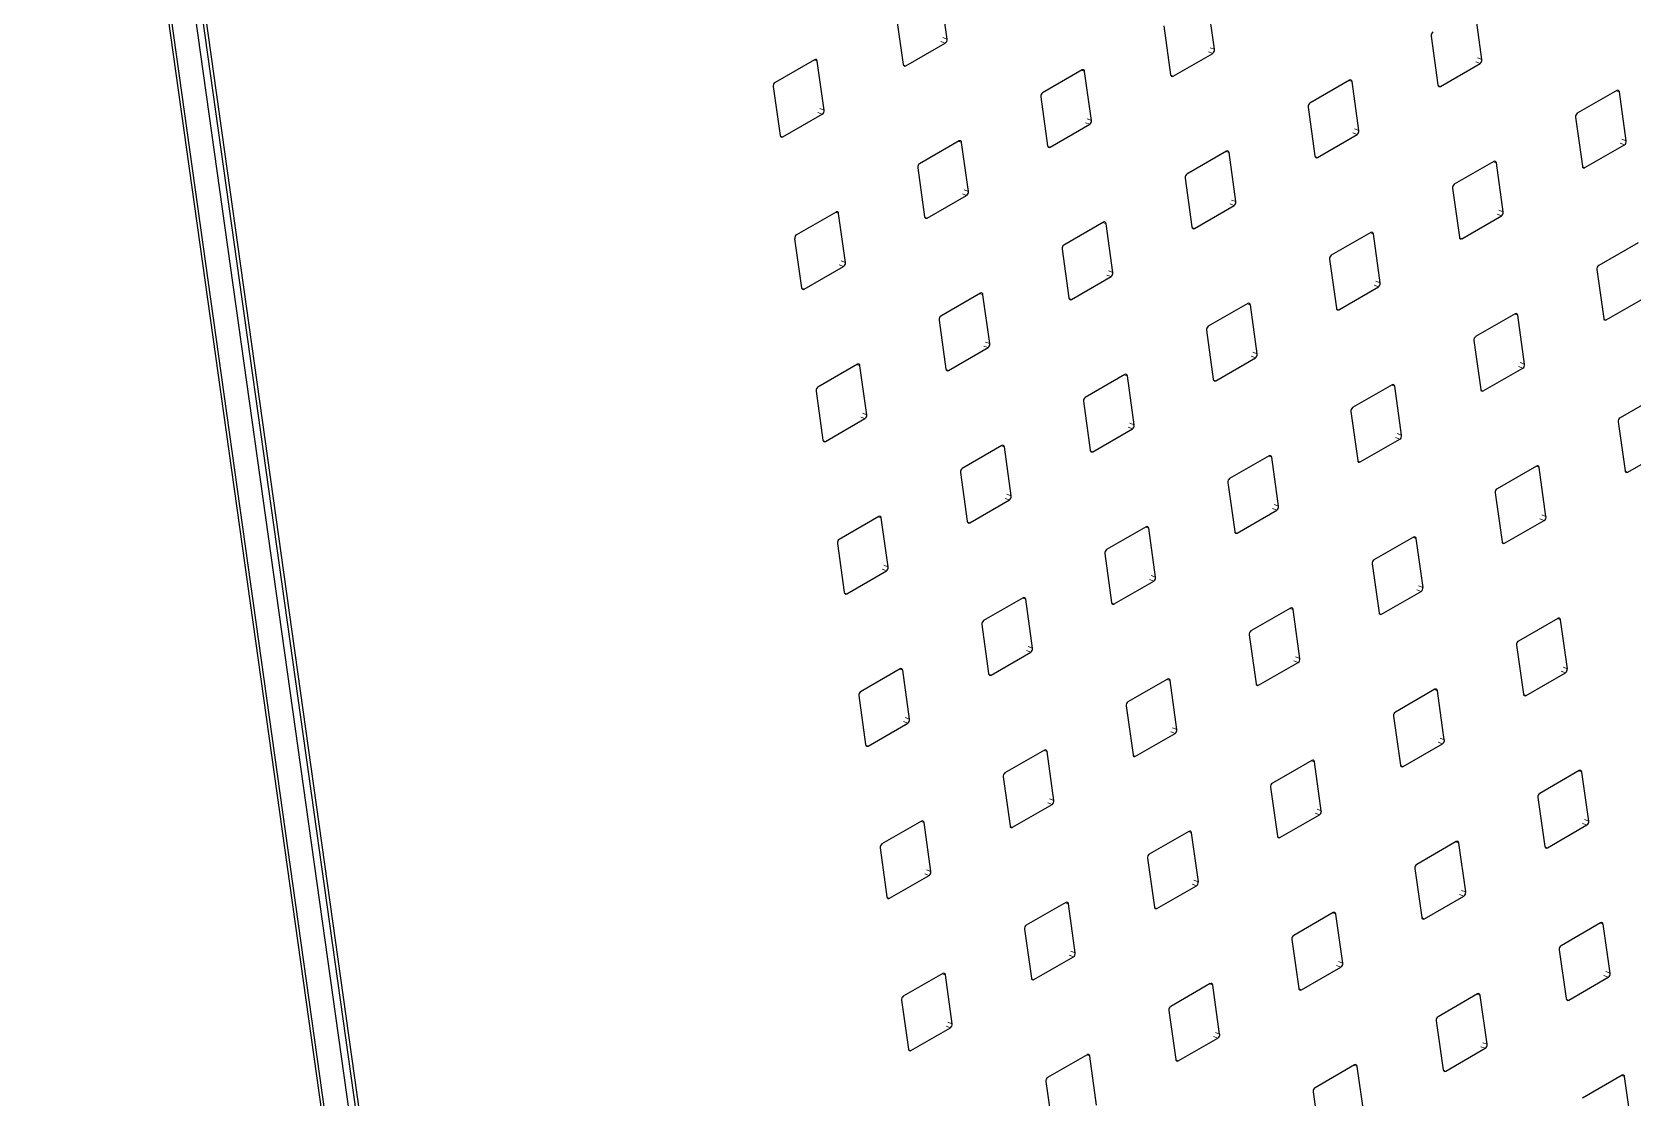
# Model space of a CAD drawing. Header units: millimetres. Extents: x -218071 to -203542, y 15363 to 51382.
# Drawn here: x -217001.24 to -216975.48, y 51013.95 to 51031.1 of the extents above; entities that cross this region are included whole.
import ezdxf

# ---------------------------------------------------------------- set-up
doc = ezdxf.new("R2010")
doc.units = ezdxf.units.MM
doc.header["$LTSCALE"] = 4
doc.layers.add('TPF-EQUIPEMENT', color=7, linetype='Continuous')

msp = doc.modelspace()

# ---------------------------------------------------------------- linework, layer by layer
at = {"layer": 'TPF-EQUIPEMENT', "color": 7, "linetype": 'Continuous', "lineweight": 25}
for p, q in [((-217000.732, 51047.299), (-216991.806, 50983.683)), ((-217000.677, 51047.26), (-216991.755, 50983.676)), ((-217001.204, 51047.053), (-216992.277, 50983.437)), ((-217000.838, 51047.238), (-216991.912, 50983.622)), ((-217001.235, 51046.933), (-216992.314, 50983.35)), ((-216986.507, 51030.984), (-216986.618, 51031.772)), ((-216982.204, 51030.82), (-216982.314, 51031.607)), ((-216987.325, 51031.364), (-216987.214, 51030.576)), ((-216977.9, 51030.655), (-216978.011, 51031.442)), ((-216983.021, 51031.199), (-216982.911, 51030.411)), ((-216978.718, 51031.034), (-216978.607, 51030.247)), ((-216987.173, 51030.553), (-216986.536, 51030.92)), ((-216988.639, 51030.653), (-216989.276, 51030.285)), ((-216988.487, 51029.842), (-216988.598, 51030.629)), ((-216982.869, 51030.388), (-216982.233, 51030.755)), ((-216978.566, 51030.223), (-216977.929, 51030.591)), ((-216984.336, 51030.488), (-216984.972, 51030.121)), ((-216984.184, 51029.677), (-216984.294, 51030.464)), ((-216980.032, 51030.323), (-216980.668, 51029.956)), ((-216979.88, 51029.512), (-216979.99, 51030.3)), ((-216989.305, 51030.221), (-216989.194, 51029.434)), ((-216985.001, 51030.056), (-216984.891, 51029.269)), ((-216975.728, 51030.158), (-216976.365, 51029.791)), ((-216975.576, 51029.347), (-216975.687, 51030.135)), ((-216989.153, 51029.41), (-216988.516, 51029.778)), ((-216980.698, 51029.891), (-216980.587, 51029.104)), ((-216984.849, 51029.245), (-216984.213, 51029.613)), ((-216976.394, 51029.727), (-216976.283, 51028.939)), ((-216986.315, 51029.345), (-216986.952, 51028.978)), ((-216986.163, 51028.534), (-216986.274, 51029.322)), ((-216980.546, 51029.081), (-216979.909, 51029.448)), ((-216976.242, 51028.916), (-216975.606, 51029.283)), ((-216982.012, 51029.18), (-216982.648, 51028.813)), ((-216981.86, 51028.369), (-216981.97, 51029.157)), ((-216977.708, 51029.015), (-216978.345, 51028.648)), ((-216977.556, 51028.204), (-216977.667, 51028.992)), ((-216986.981, 51028.914), (-216986.871, 51028.126)), ((-216982.677, 51028.749), (-216982.567, 51027.961)), ((-216986.829, 51028.103), (-216986.193, 51028.47)), ((-216978.374, 51028.584), (-216978.263, 51027.796)), ((-216988.295, 51028.202), (-216988.932, 51027.835)), ((-216982.525, 51027.938), (-216981.889, 51028.305)), ((-216988.143, 51027.392), (-216988.254, 51028.179)), ((-216983.992, 51028.038), (-216984.628, 51027.67)), ((-216983.84, 51027.227), (-216983.95, 51028.014)), ((-216978.222, 51027.773), (-216977.585, 51028.14)), ((-216988.961, 51027.771), (-216988.85, 51026.983)), ((-216979.688, 51027.873), (-216980.325, 51027.505)), ((-216979.536, 51027.062), (-216979.647, 51027.849)), ((-216975.385, 51027.708), (-216976.021, 51027.34)), ((-216984.657, 51027.606), (-216984.547, 51026.819)), ((-216980.354, 51027.441), (-216980.243, 51026.654)), ((-216988.809, 51026.96), (-216988.173, 51027.327)), ((-216984.505, 51026.795), (-216983.869, 51027.162)), ((-216976.05, 51027.276), (-216975.94, 51026.489)), ((-216980.202, 51026.63), (-216979.565, 51026.998)), ((-216985.972, 51026.895), (-216986.608, 51026.528)), ((-216985.82, 51026.084), (-216985.93, 51026.872)), ((-216981.668, 51026.73), (-216982.304, 51026.363)), ((-216981.516, 51025.919), (-216981.627, 51026.707)), ((-216975.898, 51026.465), (-216975.262, 51026.833)), ((-216986.637, 51026.463), (-216986.527, 51025.676)), ((-216977.364, 51026.565), (-216978.001, 51026.198)), ((-216977.212, 51025.754), (-216977.323, 51026.542)), ((-216982.334, 51026.299), (-216982.223, 51025.511)), ((-216978.03, 51026.134), (-216977.92, 51025.346)), ((-216986.485, 51025.652), (-216985.849, 51026.02)), ((-216987.952, 51025.752), (-216988.588, 51025.385)), ((-216987.8, 51024.941), (-216987.91, 51025.729)), ((-216982.182, 51025.488), (-216981.545, 51025.855)), ((-216977.878, 51025.323), (-216977.242, 51025.69)), ((-216983.648, 51025.587), (-216984.284, 51025.22)), ((-216983.496, 51024.776), (-216983.606, 51025.564)), ((-216979.344, 51025.422), (-216979.981, 51025.055)), ((-216979.192, 51024.611), (-216979.303, 51025.399)), ((-216988.617, 51025.321), (-216988.507, 51024.533)), ((-216984.314, 51025.156), (-216984.203, 51024.368)), ((-216975.041, 51025.257), (-216975.677, 51024.89)), ((-216988.465, 51024.51), (-216987.829, 51024.877)), ((-216980.01, 51024.991), (-216979.899, 51024.203)), ((-216984.162, 51024.345), (-216983.525, 51024.712)), ((-216975.706, 51024.826), (-216975.596, 51024.038)), ((-216985.628, 51024.445), (-216986.264, 51024.077)), ((-216985.476, 51023.634), (-216985.586, 51024.421)), ((-216979.858, 51024.18), (-216979.222, 51024.547)), ((-216975.554, 51024.015), (-216974.918, 51024.382)), ((-216981.324, 51024.28), (-216981.961, 51023.912)), ((-216981.172, 51023.469), (-216981.283, 51024.256)), ((-216977.021, 51024.115), (-216977.657, 51023.747)), ((-216976.869, 51023.304), (-216976.979, 51024.091)), ((-216986.293, 51024.013), (-216986.183, 51023.226)), ((-216981.99, 51023.848), (-216981.879, 51023.061)), ((-216986.141, 51023.202), (-216985.505, 51023.569)), ((-216977.686, 51023.683), (-216977.576, 51022.896)), ((-216987.608, 51023.302), (-216988.244, 51022.935)), ((-216981.838, 51023.037), (-216981.201, 51023.405)), ((-216987.456, 51022.491), (-216987.566, 51023.279)), ((-216983.304, 51023.137), (-216983.94, 51022.77)), ((-216983.152, 51022.326), (-216983.263, 51023.114)), ((-216977.534, 51022.872), (-216976.898, 51023.24)), ((-216988.273, 51022.87), (-216988.163, 51022.083)), ((-216979, 51022.972), (-216979.637, 51022.605)), ((-216978.848, 51022.161), (-216978.959, 51022.949)), ((-216983.97, 51022.706), (-216983.859, 51021.918)), ((-216979.666, 51022.541), (-216979.556, 51021.753)), ((-216988.121, 51022.059), (-216987.485, 51022.427)), ((-216983.818, 51021.895), (-216983.181, 51022.262)), ((-216979.514, 51021.73), (-216978.878, 51022.097)), ((-216985.284, 51021.994), (-216985.92, 51021.627)), ((-216985.132, 51021.183), (-216985.243, 51021.971)), ((-216980.98, 51021.829), (-216981.617, 51021.462)), ((-216980.828, 51021.018), (-216980.939, 51021.806)), ((-216985.95, 51021.563), (-216985.839, 51020.775)), ((-216976.677, 51021.664), (-216977.313, 51021.297)), ((-216976.525, 51020.854), (-216976.635, 51021.641)), ((-216981.646, 51021.398), (-216981.535, 51020.61)), ((-216985.798, 51020.752), (-216985.161, 51021.119)), ((-216977.342, 51021.233), (-216977.232, 51020.445)), ((-216987.264, 51020.852), (-216987.9, 51020.484)), ((-216987.112, 51020.041), (-216987.222, 51020.828)), ((-216981.494, 51020.587), (-216980.858, 51020.954)), ((-216977.19, 51020.422), (-216976.554, 51020.789)), ((-216982.96, 51020.687), (-216983.597, 51020.319)), ((-216982.808, 51019.876), (-216982.919, 51020.663)), ((-216978.657, 51020.522), (-216979.293, 51020.155)), ((-216978.505, 51019.711), (-216978.615, 51020.498)), ((-216987.93, 51020.42), (-216987.819, 51019.633)), ((-216983.626, 51020.255), (-216983.515, 51019.468)), ((-216987.778, 51019.609), (-216987.141, 51019.977)), ((-216979.322, 51020.09), (-216979.212, 51019.303)), ((-216983.474, 51019.444), (-216982.838, 51019.812)), ((-216984.94, 51019.544), (-216985.577, 51019.177)), ((-216984.788, 51018.733), (-216984.899, 51019.521)), ((-216979.17, 51019.279), (-216978.534, 51019.647)), ((-216980.637, 51019.379), (-216981.273, 51019.012)), ((-216980.485, 51018.568), (-216980.595, 51019.356)), ((-216976.333, 51019.214), (-216976.969, 51018.847)), ((-216976.181, 51018.403), (-216976.291, 51019.191)), ((-216985.606, 51019.113), (-216985.495, 51018.325)), ((-216981.302, 51018.948), (-216981.192, 51018.16)), ((-216985.454, 51018.302), (-216984.817, 51018.669)), ((-216976.999, 51018.783), (-216976.888, 51017.995)), ((-216981.15, 51018.137), (-216980.514, 51018.504)), ((-216986.92, 51018.401), (-216987.556, 51018.034)), ((-216986.768, 51017.59), (-216986.879, 51018.378)), ((-216982.616, 51018.236), (-216983.253, 51017.869)), ((-216982.464, 51017.425), (-216982.575, 51018.213)), ((-216976.847, 51017.972), (-216976.21, 51018.339)), ((-216987.586, 51017.97), (-216987.475, 51017.182)), ((-216978.313, 51018.072), (-216978.949, 51017.704)), ((-216978.161, 51017.261), (-216978.271, 51018.048)), ((-216983.282, 51017.805), (-216983.172, 51017.017)), ((-216978.978, 51017.64), (-216978.868, 51016.852)), ((-216987.434, 51017.159), (-216986.797, 51017.526)), ((-216983.13, 51016.994), (-216982.494, 51017.361)), ((-216978.826, 51016.829), (-216978.19, 51017.196)), ((-216984.596, 51017.094), (-216985.233, 51016.726)), ((-216984.444, 51016.283), (-216984.555, 51017.07)), ((-216980.293, 51016.929), (-216980.929, 51016.562)), ((-216980.141, 51016.118), (-216980.251, 51016.905)), ((-216985.262, 51016.662), (-216985.151, 51015.875)), ((-216975.989, 51016.764), (-216976.626, 51016.397)), ((-216975.837, 51015.953), (-216975.948, 51016.741)), ((-216980.958, 51016.497), (-216980.848, 51015.71)), ((-216985.11, 51015.851), (-216984.474, 51016.219)), ((-216976.655, 51016.332), (-216976.544, 51015.545)), ((-216986.576, 51015.951), (-216987.213, 51015.584)), ((-216986.424, 51015.14), (-216986.535, 51015.928)), ((-216980.806, 51015.686), (-216980.17, 51016.054)), ((-216976.503, 51015.522), (-216975.866, 51015.889)), ((-216982.273, 51015.786), (-216982.909, 51015.419)), ((-216982.121, 51014.975), (-216982.231, 51015.763)), ((-216977.969, 51015.621), (-216978.605, 51015.254)), ((-216977.817, 51014.81), (-216977.928, 51015.598)), ((-216987.242, 51015.52), (-216987.131, 51014.732)), ((-216982.938, 51015.355), (-216982.828, 51014.567)), ((-216987.09, 51014.709), (-216986.453, 51015.076)), ((-216978.635, 51015.19), (-216978.524, 51014.402)), ((-216982.786, 51014.544), (-216982.15, 51014.911)), ((-216984.253, 51014.643), (-216984.889, 51014.276)), ((-216984.101, 51013.833), (-216984.211, 51014.62)), ((-216978.483, 51014.379), (-216977.846, 51014.746)), ((-216979.949, 51014.479), (-216980.585, 51014.111)), ((-216979.797, 51013.668), (-216979.907, 51014.455)), ((-216975.645, 51014.314), (-216976.282, 51013.946)), ((-216975.493, 51013.503), (-216975.604, 51014.29)), ((-216984.918, 51014.212), (-216984.808, 51013.424)), ((-216980.615, 51014.047), (-216980.504, 51013.259))]:
    msp.add_line(p, q, dxfattribs=at)
at = {"layer": 'TPF-EQUIPEMENT', "color": 8, "linetype": 'Continuous', "lineweight": 18}
for p, q in [((-216986.606, 51030.946), (-216986.536, 51030.92)), ((-216986.577, 51031.011), (-216986.507, 51030.984)), ((-216982.302, 51030.781), (-216982.233, 51030.755)), ((-216982.273, 51030.846), (-216982.204, 51030.82)), ((-216988.647, 51030.648), (-216988.598, 51030.629)), ((-216987.212, 51030.568), (-216987.173, 51030.553)), ((-216977.999, 51030.617), (-216977.929, 51030.591)), ((-216977.97, 51030.681), (-216977.9, 51030.655)), ((-216984.344, 51030.483), (-216984.294, 51030.464)), ((-216982.909, 51030.403), (-216982.869, 51030.388)), ((-216980.04, 51030.318), (-216979.99, 51030.3)), ((-216978.605, 51030.238), (-216978.566, 51030.223)), ((-216975.737, 51030.153), (-216975.687, 51030.135)), ((-216988.586, 51029.804), (-216988.516, 51029.778)), ((-216988.557, 51029.868), (-216988.487, 51029.842)), ((-216984.282, 51029.639), (-216984.213, 51029.613)), ((-216984.253, 51029.703), (-216984.184, 51029.677)), ((-216979.95, 51029.538), (-216979.88, 51029.512)), ((-216989.192, 51029.425), (-216989.153, 51029.41)), ((-216986.324, 51029.34), (-216986.274, 51029.322)), ((-216984.889, 51029.26), (-216984.849, 51029.245)), ((-216979.979, 51029.474), (-216979.909, 51029.448)), ((-216975.675, 51029.309), (-216975.606, 51029.283)), ((-216975.646, 51029.373), (-216975.576, 51029.347)), ((-216982.02, 51029.175), (-216981.97, 51029.157)), ((-216980.585, 51029.095), (-216980.546, 51029.081)), ((-216977.716, 51029.011), (-216977.667, 51028.992)), ((-216976.281, 51028.93), (-216976.242, 51028.916)), ((-216986.262, 51028.496), (-216986.193, 51028.47)), ((-216986.233, 51028.56), (-216986.163, 51028.534)), ((-216988.304, 51028.198), (-216988.254, 51028.179)), ((-216981.959, 51028.331), (-216981.889, 51028.305)), ((-216981.929, 51028.395), (-216981.86, 51028.369)), ((-216977.626, 51028.23), (-216977.556, 51028.204)), ((-216986.868, 51028.117), (-216986.829, 51028.103)), ((-216984, 51028.033), (-216983.95, 51028.014)), ((-216982.565, 51027.953), (-216982.525, 51027.938)), ((-216977.655, 51028.166), (-216977.585, 51028.14)), ((-216979.696, 51027.868), (-216979.647, 51027.849)), ((-216978.261, 51027.788), (-216978.222, 51027.773)), ((-216988.213, 51027.418), (-216988.143, 51027.392)), ((-216988.242, 51027.353), (-216988.173, 51027.327)), ((-216983.939, 51027.188), (-216983.869, 51027.162)), ((-216983.909, 51027.253), (-216983.84, 51027.227)), ((-216988.848, 51026.975), (-216988.809, 51026.96)), ((-216979.635, 51027.024), (-216979.565, 51026.998)), ((-216979.606, 51027.088), (-216979.536, 51027.062)), ((-216985.98, 51026.89), (-216985.93, 51026.872)), ((-216984.545, 51026.81), (-216984.505, 51026.795)), ((-216981.676, 51026.725), (-216981.627, 51026.707)), ((-216980.241, 51026.645), (-216980.202, 51026.63)), ((-216977.373, 51026.56), (-216977.323, 51026.542)), ((-216975.938, 51026.48), (-216975.898, 51026.465)), ((-216985.918, 51026.046), (-216985.849, 51026.02)), ((-216985.889, 51026.11), (-216985.82, 51026.084)), ((-216981.615, 51025.881), (-216981.545, 51025.855)), ((-216981.586, 51025.945), (-216981.516, 51025.919)), ((-216987.96, 51025.747), (-216987.91, 51025.729)), ((-216986.525, 51025.667), (-216986.485, 51025.652)), ((-216977.311, 51025.716), (-216977.242, 51025.69)), ((-216977.282, 51025.78), (-216977.212, 51025.754)), ((-216983.656, 51025.583), (-216983.606, 51025.564)), ((-216982.221, 51025.502), (-216982.182, 51025.488)), ((-216979.353, 51025.418), (-216979.303, 51025.399)), ((-216977.917, 51025.337), (-216977.878, 51025.323)), ((-216987.898, 51024.903), (-216987.829, 51024.877)), ((-216987.869, 51024.967), (-216987.8, 51024.941)), ((-216983.595, 51024.738), (-216983.525, 51024.712)), ((-216983.566, 51024.802), (-216983.496, 51024.776)), ((-216979.262, 51024.637), (-216979.192, 51024.611)), ((-216988.505, 51024.525), (-216988.465, 51024.51)), ((-216985.636, 51024.44), (-216985.586, 51024.421)), ((-216984.201, 51024.36), (-216984.162, 51024.345)), ((-216979.291, 51024.573), (-216979.222, 51024.547)), ((-216981.332, 51024.275), (-216981.283, 51024.256)), ((-216979.897, 51024.195), (-216979.858, 51024.18)), ((-216977.029, 51024.11), (-216976.979, 51024.091)), ((-216975.594, 51024.03), (-216975.554, 51024.015)), ((-216985.575, 51023.595), (-216985.505, 51023.569)), ((-216985.545, 51023.66), (-216985.476, 51023.634)), ((-216987.616, 51023.297), (-216987.566, 51023.279)), ((-216981.271, 51023.431), (-216981.201, 51023.405)), ((-216981.242, 51023.495), (-216981.172, 51023.469)), ((-216976.938, 51023.33), (-216976.869, 51023.304)), ((-216986.181, 51023.217), (-216986.141, 51023.202)), ((-216983.312, 51023.132), (-216983.263, 51023.114)), ((-216981.877, 51023.052), (-216981.838, 51023.037)), ((-216976.967, 51023.266), (-216976.898, 51023.24)), ((-216979.009, 51022.967), (-216978.959, 51022.949)), ((-216977.574, 51022.887), (-216977.534, 51022.872)), ((-216987.555, 51022.453), (-216987.485, 51022.427)), ((-216987.525, 51022.517), (-216987.456, 51022.491)), ((-216983.251, 51022.288), (-216983.181, 51022.262)), ((-216983.222, 51022.352), (-216983.152, 51022.326)), ((-216988.161, 51022.074), (-216988.121, 51022.059)), ((-216978.947, 51022.123), (-216978.878, 51022.097)), ((-216978.918, 51022.187), (-216978.848, 51022.161)), ((-216985.292, 51021.99), (-216985.243, 51021.971)), ((-216983.857, 51021.909), (-216983.818, 51021.895)), ((-216980.989, 51021.825), (-216980.939, 51021.806)), ((-216979.554, 51021.744), (-216979.514, 51021.73)), ((-216976.685, 51021.66), (-216976.635, 51021.641)), ((-216985.231, 51021.145), (-216985.161, 51021.119)), ((-216985.202, 51021.209), (-216985.132, 51021.183)), ((-216980.927, 51020.98), (-216980.858, 51020.954)), ((-216980.898, 51021.044), (-216980.828, 51021.018)), ((-216987.272, 51020.847), (-216987.222, 51020.828)), ((-216985.837, 51020.767), (-216985.798, 51020.752)), ((-216976.624, 51020.815), (-216976.554, 51020.789)), ((-216976.594, 51020.88), (-216976.525, 51020.854)), ((-216982.969, 51020.682), (-216982.919, 51020.663)), ((-216981.533, 51020.602), (-216981.494, 51020.587)), ((-216978.665, 51020.517), (-216978.615, 51020.498)), ((-216977.23, 51020.437), (-216977.19, 51020.422)), ((-216987.211, 51020.003), (-216987.141, 51019.977)), ((-216987.182, 51020.067), (-216987.112, 51020.041)), ((-216982.907, 51019.838), (-216982.838, 51019.812)), ((-216982.878, 51019.902), (-216982.808, 51019.876)), ((-216978.574, 51019.737), (-216978.505, 51019.711)), ((-216987.817, 51019.624), (-216987.778, 51019.609)), ((-216984.948, 51019.539), (-216984.899, 51019.521)), ((-216983.513, 51019.459), (-216983.474, 51019.444)), ((-216978.604, 51019.673), (-216978.534, 51019.647)), ((-216980.645, 51019.374), (-216980.595, 51019.356)), ((-216979.21, 51019.294), (-216979.17, 51019.279)), ((-216976.341, 51019.209), (-216976.291, 51019.191)), ((-216984.887, 51018.695), (-216984.817, 51018.669)), ((-216984.858, 51018.759), (-216984.788, 51018.733)), ((-216980.583, 51018.53), (-216980.514, 51018.504)), ((-216980.554, 51018.594), (-216980.485, 51018.568)), ((-216976.251, 51018.429), (-216976.181, 51018.403)), ((-216986.928, 51018.397), (-216986.879, 51018.378)), ((-216985.493, 51018.316), (-216985.454, 51018.302)), ((-216982.625, 51018.232), (-216982.575, 51018.213)), ((-216981.19, 51018.151), (-216981.15, 51018.137)), ((-216976.28, 51018.365), (-216976.21, 51018.339)), ((-216978.321, 51018.067), (-216978.271, 51018.048)), ((-216976.886, 51017.987), (-216976.847, 51017.972)), ((-216986.867, 51017.552), (-216986.797, 51017.526)), ((-216986.838, 51017.616), (-216986.768, 51017.59)), ((-216982.563, 51017.387), (-216982.494, 51017.361)), ((-216982.534, 51017.451), (-216982.464, 51017.425)), ((-216987.473, 51017.174), (-216987.434, 51017.159)), ((-216978.26, 51017.222), (-216978.19, 51017.196)), ((-216978.231, 51017.287), (-216978.161, 51017.261)), ((-216984.605, 51017.089), (-216984.555, 51017.07)), ((-216983.17, 51017.009), (-216983.13, 51016.994)), ((-216980.301, 51016.924), (-216980.251, 51016.905)), ((-216978.866, 51016.844), (-216978.826, 51016.829)), ((-216975.997, 51016.759), (-216975.948, 51016.741)), ((-216984.543, 51016.245), (-216984.474, 51016.219)), ((-216984.514, 51016.309), (-216984.444, 51016.283)), ((-216980.21, 51016.144), (-216980.141, 51016.118)), ((-216986.585, 51015.946), (-216986.535, 51015.928)), ((-216985.149, 51015.866), (-216985.11, 51015.851)), ((-216980.24, 51016.08), (-216980.17, 51016.054)), ((-216975.936, 51015.915), (-216975.866, 51015.889)), ((-216975.907, 51015.979), (-216975.837, 51015.953)), ((-216982.281, 51015.781), (-216982.231, 51015.763)), ((-216980.846, 51015.701), (-216980.806, 51015.686)), ((-216977.977, 51015.616), (-216977.928, 51015.598)), ((-216976.542, 51015.536), (-216976.503, 51015.522)), ((-216986.523, 51015.102), (-216986.453, 51015.076)), ((-216986.494, 51015.166), (-216986.424, 51015.14)), ((-216982.22, 51014.937), (-216982.15, 51014.911)), ((-216982.19, 51015.001), (-216982.121, 51014.975)), ((-216977.887, 51014.836), (-216977.817, 51014.81)), ((-216987.129, 51014.723), (-216987.09, 51014.709)), ((-216984.261, 51014.639), (-216984.211, 51014.62)), ((-216982.826, 51014.558), (-216982.786, 51014.544)), ((-216977.916, 51014.772), (-216977.846, 51014.746)), ((-216979.957, 51014.474), (-216979.907, 51014.455)), ((-216978.522, 51014.394), (-216978.483, 51014.379)), ((-216975.654, 51014.309), (-216975.604, 51014.29))]:
    msp.add_line(p, q, dxfattribs=at)
at = {"layer": 'TPF-EQUIPEMENT', "color": 7, "linetype": 'Continuous', "lineweight": 25}
for centre, radius, start, end in [((-216978.651, 51031.043), 0.0672, 123.9011, 187.1338), ((-216986.574, 51030.976), 0.0672, 303.9011, 7.1338), ((-216982.27, 51030.811), 0.0672, 303.9011, 7.1338), ((-216988.625, 51030.63), 0.027, 358.9775, 122.2879), ((-216987.187, 51030.576), 0.027, 178.9775, 302.2879), ((-216977.967, 51030.646), 0.0672, 303.9011, 7.1338), ((-216989.238, 51030.23), 0.0672, 123.9011, 187.1338), ((-216984.321, 51030.465), 0.027, 358.9775, 122.2879), ((-216982.884, 51030.411), 0.027, 178.9775, 302.2879), ((-216980.017, 51030.3), 0.027, 358.9775, 122.2879), ((-216984.934, 51030.065), 0.0672, 123.9011, 187.1338), ((-216978.58, 51030.246), 0.027, 178.9775, 302.2879), ((-216975.714, 51030.135), 0.027, 358.9775, 122.2879), ((-216988.554, 51029.833), 0.0672, 303.9011, 7.1338), ((-216980.631, 51029.9), 0.0672, 123.9011, 187.1338), ((-216976.327, 51029.735), 0.0672, 123.9011, 187.1338), ((-216984.25, 51029.669), 0.0672, 303.9011, 7.1338), ((-216979.947, 51029.504), 0.0672, 303.9011, 7.1338), ((-216989.167, 51029.433), 0.027, 178.9775, 302.2879), ((-216986.301, 51029.322), 0.027, 358.9775, 122.2879), ((-216984.864, 51029.268), 0.027, 178.9775, 302.2879), ((-216975.643, 51029.339), 0.0672, 303.9011, 7.1338), ((-216986.914, 51028.922), 0.0672, 123.9011, 187.1338), ((-216981.997, 51029.157), 0.027, 358.9775, 122.2879), ((-216980.56, 51029.103), 0.027, 178.9775, 302.2879), ((-216977.694, 51028.992), 0.027, 358.9775, 122.2879), ((-216982.611, 51028.757), 0.0672, 123.9011, 187.1338), ((-216976.256, 51028.938), 0.027, 178.9775, 302.2879), ((-216986.23, 51028.526), 0.0672, 303.9011, 7.1338), ((-216978.307, 51028.592), 0.0672, 123.9011, 187.1338), ((-216988.281, 51028.18), 0.027, 358.9775, 122.2879), ((-216981.927, 51028.361), 0.0672, 303.9011, 7.1338), ((-216977.623, 51028.196), 0.0672, 303.9011, 7.1338), ((-216986.843, 51028.126), 0.027, 178.9775, 302.2879), ((-216983.977, 51028.015), 0.027, 358.9775, 122.2879), ((-216982.54, 51027.961), 0.027, 178.9775, 302.2879), ((-216988.894, 51027.779), 0.0672, 123.9011, 187.1338), ((-216979.674, 51027.85), 0.027, 358.9775, 122.2879), ((-216978.236, 51027.796), 0.027, 178.9775, 302.2879), ((-216984.591, 51027.614), 0.0672, 123.9011, 187.1338), ((-216980.287, 51027.45), 0.0672, 123.9011, 187.1338), ((-216988.21, 51027.383), 0.0672, 303.9011, 7.1338), ((-216983.906, 51027.218), 0.0672, 303.9011, 7.1338), ((-216975.983, 51027.285), 0.0672, 123.9011, 187.1338), ((-216988.823, 51026.983), 0.027, 178.9775, 302.2879), ((-216979.603, 51027.053), 0.0672, 303.9011, 7.1338), ((-216985.957, 51026.872), 0.027, 358.9775, 122.2879), ((-216984.52, 51026.818), 0.027, 178.9775, 302.2879), ((-216981.654, 51026.707), 0.027, 358.9775, 122.2879), ((-216980.216, 51026.653), 0.027, 178.9775, 302.2879), ((-216986.571, 51026.472), 0.0672, 123.9011, 187.1338), ((-216977.35, 51026.542), 0.027, 358.9775, 122.2879), ((-216975.913, 51026.488), 0.027, 178.9775, 302.2879), ((-216982.267, 51026.307), 0.0672, 123.9011, 187.1338), ((-216977.963, 51026.142), 0.0672, 123.9011, 187.1338), ((-216985.886, 51026.076), 0.0672, 303.9011, 7.1338), ((-216981.583, 51025.911), 0.0672, 303.9011, 7.1338), ((-216987.937, 51025.729), 0.027, 358.9775, 122.2879), ((-216986.5, 51025.675), 0.027, 178.9775, 302.2879), ((-216977.279, 51025.746), 0.0672, 303.9011, 7.1338), ((-216988.55, 51025.329), 0.0672, 123.9011, 187.1338), ((-216983.633, 51025.564), 0.027, 358.9775, 122.2879), ((-216982.196, 51025.51), 0.027, 178.9775, 302.2879), ((-216979.33, 51025.399), 0.027, 358.9775, 122.2879), ((-216984.247, 51025.164), 0.0672, 123.9011, 187.1338), ((-216977.892, 51025.346), 0.027, 178.9775, 302.2879), ((-216987.866, 51024.933), 0.0672, 303.9011, 7.1338), ((-216979.943, 51024.999), 0.0672, 123.9011, 187.1338), ((-216975.64, 51024.834), 0.0672, 123.9011, 187.1338), ((-216983.563, 51024.768), 0.0672, 303.9011, 7.1338), ((-216979.259, 51024.603), 0.0672, 303.9011, 7.1338), ((-216988.48, 51024.533), 0.027, 178.9775, 302.2879), ((-216985.613, 51024.422), 0.027, 358.9775, 122.2879), ((-216984.176, 51024.368), 0.027, 178.9775, 302.2879), ((-216986.227, 51024.021), 0.0672, 123.9011, 187.1338), ((-216981.31, 51024.257), 0.027, 358.9775, 122.2879), ((-216979.872, 51024.203), 0.027, 178.9775, 302.2879), ((-216977.006, 51024.092), 0.027, 358.9775, 122.2879), ((-216981.923, 51023.857), 0.0672, 123.9011, 187.1338), ((-216975.569, 51024.038), 0.027, 178.9775, 302.2879), ((-216985.543, 51023.625), 0.0672, 303.9011, 7.1338), ((-216977.619, 51023.692), 0.0672, 123.9011, 187.1338), ((-216987.593, 51023.279), 0.027, 358.9775, 122.2879), ((-216981.239, 51023.46), 0.0672, 303.9011, 7.1338), ((-216976.935, 51023.295), 0.0672, 303.9011, 7.1338), ((-216986.156, 51023.225), 0.027, 178.9775, 302.2879), ((-216983.29, 51023.114), 0.027, 358.9775, 122.2879), ((-216981.852, 51023.06), 0.027, 178.9775, 302.2879), ((-216988.207, 51022.879), 0.0672, 123.9011, 187.1338), ((-216978.986, 51022.949), 0.027, 358.9775, 122.2879), ((-216977.549, 51022.895), 0.027, 178.9775, 302.2879), ((-216983.903, 51022.714), 0.0672, 123.9011, 187.1338), ((-216979.599, 51022.549), 0.0672, 123.9011, 187.1338), ((-216987.522, 51022.483), 0.0672, 303.9011, 7.1338), ((-216983.219, 51022.318), 0.0672, 303.9011, 7.1338), ((-216988.136, 51022.082), 0.027, 178.9775, 302.2879), ((-216978.915, 51022.153), 0.0672, 303.9011, 7.1338), ((-216985.27, 51021.971), 0.027, 358.9775, 122.2879), ((-216983.832, 51021.917), 0.027, 178.9775, 302.2879), ((-216980.966, 51021.807), 0.027, 358.9775, 122.2879), ((-216979.529, 51021.753), 0.027, 178.9775, 302.2879), ((-216985.883, 51021.571), 0.0672, 123.9011, 187.1338), ((-216976.662, 51021.642), 0.027, 358.9775, 122.2879), ((-216981.579, 51021.406), 0.0672, 123.9011, 187.1338), ((-216977.276, 51021.241), 0.0672, 123.9011, 187.1338), ((-216985.199, 51021.175), 0.0672, 303.9011, 7.1338), ((-216980.895, 51021.01), 0.0672, 303.9011, 7.1338), ((-216987.249, 51020.829), 0.027, 358.9775, 122.2879), ((-216985.812, 51020.775), 0.027, 178.9775, 302.2879), ((-216976.592, 51020.845), 0.0672, 303.9011, 7.1338), ((-216987.863, 51020.429), 0.0672, 123.9011, 187.1338), ((-216982.946, 51020.664), 0.027, 358.9775, 122.2879), ((-216981.508, 51020.61), 0.027, 178.9775, 302.2879), ((-216978.642, 51020.499), 0.027, 358.9775, 122.2879), ((-216983.559, 51020.264), 0.0672, 123.9011, 187.1338), ((-216977.205, 51020.445), 0.027, 178.9775, 302.2879), ((-216987.179, 51020.032), 0.0672, 303.9011, 7.1338), ((-216979.256, 51020.099), 0.0672, 123.9011, 187.1338), ((-216982.875, 51019.867), 0.0672, 303.9011, 7.1338), ((-216978.571, 51019.703), 0.0672, 303.9011, 7.1338), ((-216987.792, 51019.632), 0.027, 178.9775, 302.2879), ((-216984.926, 51019.521), 0.027, 358.9775, 122.2879), ((-216983.488, 51019.467), 0.027, 178.9775, 302.2879), ((-216985.539, 51019.121), 0.0672, 123.9011, 187.1338), ((-216980.622, 51019.356), 0.027, 358.9775, 122.2879), ((-216979.185, 51019.302), 0.027, 178.9775, 302.2879), ((-216976.319, 51019.191), 0.027, 358.9775, 122.2879), ((-216981.235, 51018.956), 0.0672, 123.9011, 187.1338), ((-216984.855, 51018.725), 0.0672, 303.9011, 7.1338), ((-216976.932, 51018.791), 0.0672, 123.9011, 187.1338), ((-216986.906, 51018.378), 0.027, 358.9775, 122.2879), ((-216980.551, 51018.56), 0.0672, 303.9011, 7.1338), ((-216976.248, 51018.395), 0.0672, 303.9011, 7.1338), ((-216985.468, 51018.324), 0.027, 178.9775, 302.2879), ((-216982.602, 51018.214), 0.027, 358.9775, 122.2879), ((-216981.165, 51018.16), 0.027, 178.9775, 302.2879), ((-216987.519, 51017.978), 0.0672, 123.9011, 187.1338), ((-216978.298, 51018.049), 0.027, 358.9775, 122.2879), ((-216976.861, 51017.995), 0.027, 178.9775, 302.2879), ((-216983.215, 51017.813), 0.0672, 123.9011, 187.1338), ((-216978.912, 51017.648), 0.0672, 123.9011, 187.1338), ((-216986.835, 51017.582), 0.0672, 303.9011, 7.1338), ((-216982.531, 51017.417), 0.0672, 303.9011, 7.1338), ((-216987.448, 51017.182), 0.027, 178.9775, 302.2879), ((-216978.228, 51017.252), 0.0672, 303.9011, 7.1338), ((-216984.582, 51017.071), 0.027, 358.9775, 122.2879), ((-216983.145, 51017.017), 0.027, 178.9775, 302.2879), ((-216980.278, 51016.906), 0.027, 358.9775, 122.2879), ((-216985.195, 51016.671), 0.0672, 123.9011, 187.1338), ((-216978.841, 51016.852), 0.027, 178.9775, 302.2879), ((-216975.975, 51016.741), 0.027, 358.9775, 122.2879), ((-216980.892, 51016.506), 0.0672, 123.9011, 187.1338), ((-216976.588, 51016.341), 0.0672, 123.9011, 187.1338), ((-216984.511, 51016.274), 0.0672, 303.9011, 7.1338), ((-216980.207, 51016.11), 0.0672, 303.9011, 7.1338), ((-216986.562, 51015.928), 0.027, 358.9775, 122.2879), ((-216985.124, 51015.874), 0.027, 178.9775, 302.2879), ((-216975.904, 51015.945), 0.0672, 303.9011, 7.1338), ((-216987.175, 51015.528), 0.0672, 123.9011, 187.1338), ((-216982.258, 51015.763), 0.027, 358.9775, 122.2879), ((-216980.821, 51015.709), 0.027, 178.9775, 302.2879), ((-216977.955, 51015.598), 0.027, 358.9775, 122.2879), ((-216982.872, 51015.363), 0.0672, 123.9011, 187.1338), ((-216976.517, 51015.544), 0.027, 178.9775, 302.2879), ((-216986.491, 51015.132), 0.0672, 303.9011, 7.1338), ((-216978.568, 51015.198), 0.0672, 123.9011, 187.1338), ((-216982.187, 51014.967), 0.0672, 303.9011, 7.1338), ((-216977.884, 51014.802), 0.0672, 303.9011, 7.1338), ((-216987.104, 51014.732), 0.027, 178.9775, 302.2879), ((-216984.238, 51014.621), 0.027, 358.9775, 122.2879), ((-216982.801, 51014.567), 0.027, 178.9775, 302.2879), ((-216979.935, 51014.456), 0.027, 358.9775, 122.2879), ((-216978.497, 51014.402), 0.027, 178.9775, 302.2879), ((-216975.631, 51014.291), 0.027, 358.9775, 122.2879), ((-216984.851, 51014.22), 0.0672, 123.9011, 187.1338), ((-216980.548, 51014.055), 0.0672, 123.9011, 187.1338)]:
    msp.add_arc(centre, radius, start, end, dxfattribs=at)

doc.saveas('drawing.dxf')
